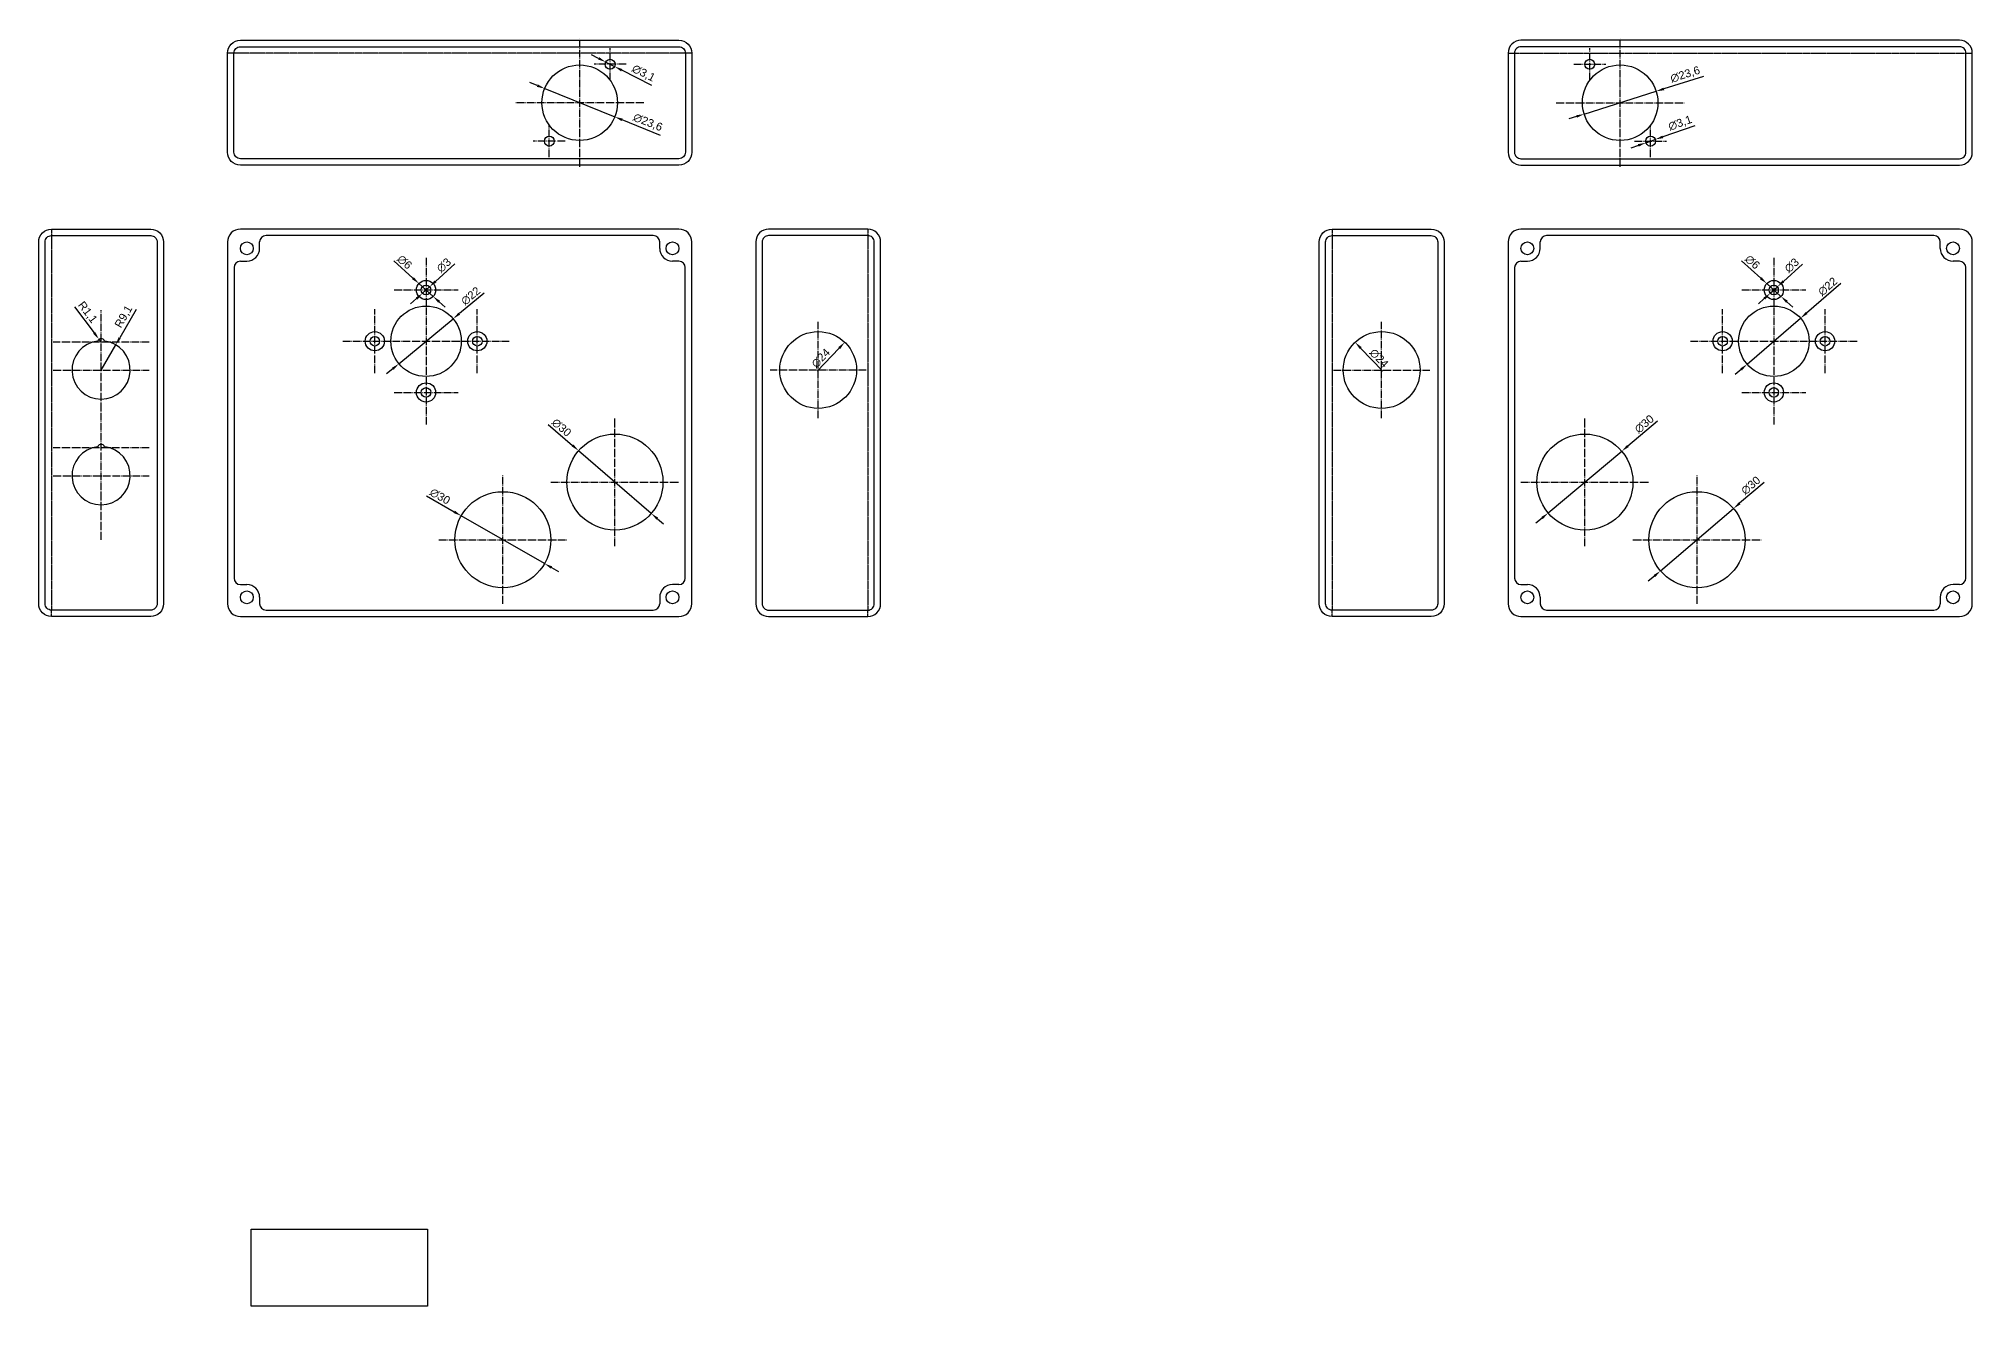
# Model space of a CAD drawing. Header units: millimetres. Extents: x 3170 to 4290, y 966 to 1416.
# Drawn here: x 3170 to 3774, y 1009 to 1405 of the extents above; entities that cross this region are included whole.
import ezdxf

# ---------------------------------------------------------------- set-up
doc = ezdxf.new("R2010")
doc.units = ezdxf.units.MM
doc.header["$LTSCALE"] = 0.1
doc.linetypes.add('ACAD_ISO04W100', pattern=[30, 24, -3, 0, -3])
doc.linetypes.add('CENTER', pattern=[0.6, 0.375, -0.075, 0.075, -0.075])
for name, color, linetype in [('Cutout', 221, 'Continuous'), ('Cutout-guides', 221, 'ACAD_ISO04W100'), ('Div', 7, 'CENTER')]:
    doc.layers.add(name, color=color, linetype=linetype)
doc.styles.get("Standard").update_dxf_attribs({"font": 'arial.ttf'})
doc.dimstyles.new('ISO-25', dxfattribs={"dimtxt": 2.5, "dimasz": 2.5, "dimexe": 1.25, "dimexo": 0.625, "dimtad": 1, "dimtxsty": 'Standard', "dimcen": 2.5, "dimadec": 0, "dimazin": 0, "dimtfac": 1, "dimtmove": 0, "dimatfit": 3, "dimfxl": 1, "dimarcsym": 0})
picture_1 = doc.add_image_def('image1.png', size_in_pixel=(1141, 500))

# ---------------------------------------------------------------- blocks, each defined once
blk = doc.blocks.new('*D2')
at = {"layer": 'Cutout', "color": 0, "lineweight": -2, "transparency": 16777216}
blk.add_line((3590.34, 1300.85), (3583.4, 1308.1), dxfattribs=at)
at = {"layer": 'Cutout', "color": 0, "transparency": 16777216}
blk.add_solid([(3583.7, 1308.38), (3583.1, 1307.81), (3581.67, 1309.9)], dxfattribs=at)
at = {"layer": 'Defpoints', "color": 0, "transparency": 16777216}
for p in [(3581.67, 1309.9), (3598.27, 1292.57)]:
    blk.add_point(p, dxfattribs=at)
at = {"layer": 'Cutout', "color": 0, "transparency": 16777216, "insert": (3589.16, 1304.93), "char_height": 2.5, "attachment_point": 5, "rotation": 313.77836}
blk.add_mtext('∅24', dxfattribs=at)
blk = doc.blocks.new('*D3')
at = {"layer": 'Cutout', "color": 0, "lineweight": -2, "transparency": 16777216}
blk.add_line((3413.6, 1300.85), (3420.54, 1308.1), dxfattribs=at)
at = {"layer": 'Cutout', "color": 0, "transparency": 16777216}
blk.add_solid([(3420.24, 1308.38), (3420.84, 1307.81), (3422.27, 1309.9)], dxfattribs=at)
at = {"layer": 'Defpoints', "color": 0, "transparency": 16777216}
for p in [(3422.27, 1309.9), (3405.67, 1292.57)]:
    blk.add_point(p, dxfattribs=at)
at = {"layer": 'Cutout', "color": 0, "transparency": 16777216, "insert": (3414.78, 1304.93), "char_height": 2.5, "attachment_point": 5, "rotation": 46.22164}
blk.add_mtext('∅24', dxfattribs=at)
blk = doc.blocks.new('*D4')
at = {"layer": 'Cutout', "color": 0, "lineweight": -2, "transparency": 16777216}
for p, q in [((3309.58, 1325.25), (3301.87, 1318.85)), ((3283.01, 1303.21), (3299.94, 1317.25)), ((3281.08, 1301.62), (3279.16, 1300.02))]:
    blk.add_line(p, q, dxfattribs=at)
at = {"layer": 'Cutout', "color": 0, "transparency": 16777216}
for points in [[(3301.6, 1319.17), (3302.13, 1318.53), (3299.94, 1317.25)], [(3280.82, 1301.94), (3281.35, 1301.3), (3283.01, 1303.21)]]:
    blk.add_solid(points, dxfattribs=at)
at = {"layer": 'Defpoints', "color": 0, "transparency": 16777216}
for p in [(3299.94, 1317.25), (3283.01, 1303.21)]:
    blk.add_point(p, dxfattribs=at)
at = {"layer": 'Cutout', "color": 0, "transparency": 16777216, "insert": (3305.43, 1324.36), "char_height": 2.5, "attachment_point": 5, "rotation": 39.66134}
blk.add_mtext('∅22', dxfattribs=at)
blk = doc.blocks.new('*D5')
at = {"layer": 'Cutout', "color": 0, "lineweight": -2, "transparency": 16777216}
for p, q in [((3300.44, 1334.37), (3294.44, 1328.92)), ((3288.51, 1323.54), (3286.66, 1321.86)), ((3290.36, 1325.22), (3292.58, 1327.24))]:
    blk.add_line(p, q, dxfattribs=at)
at = {"layer": 'Cutout', "color": 0, "transparency": 16777216}
for points in [[(3294.15, 1329.23), (3294.72, 1328.61), (3292.58, 1327.24)], [(3288.23, 1323.85), (3288.79, 1323.23), (3290.36, 1325.22)]]:
    blk.add_solid(points, dxfattribs=at)
at = {"layer": 'Defpoints', "color": 0, "transparency": 16777216}
for p in [(3290.36, 1325.22), (3292.58, 1327.24)]:
    blk.add_point(p, dxfattribs=at)
at = {"layer": 'Cutout', "color": 0, "transparency": 16777216, "insert": (3297.04, 1333.95), "char_height": 2.5, "attachment_point": 5, "rotation": 42.24597}
blk.add_mtext('∅3', dxfattribs=at)
blk = doc.blocks.new('*D6')
at = {"layer": 'Cutout', "color": 0, "lineweight": -2, "transparency": 16777216}
for p, q in [((3200.9, 1320.11), (3195.78, 1311.27)), ((3189.97, 1301.24), (3194.53, 1309.11))]:
    blk.add_line(p, q, dxfattribs=at)
at = {"layer": 'Cutout', "color": 0, "transparency": 16777216}
blk.add_solid([(3195.42, 1311.48), (3196.14, 1311.07), (3194.53, 1309.11)], dxfattribs=at)
at = {"layer": 'Defpoints', "color": 0, "transparency": 16777216}
for p in [(3194.53, 1309.11), (3189.97, 1301.24)]:
    blk.add_point(p, dxfattribs=at)
at = {"layer": 'Cutout', "color": 0, "transparency": 16777216, "insert": (3197.13, 1317.84), "char_height": 2.5, "attachment_point": 5, "rotation": 59.93013}
blk.add_mtext('R9,1', dxfattribs=at)
blk = doc.blocks.new('*D7')
at = {"layer": 'Cutout', "color": 0, "lineweight": -2, "transparency": 16777216}
for p, q in [((3181.63, 1320.97), (3187.8, 1312.84)), ((3189.98, 1309.97), (3189.32, 1310.85))]:
    blk.add_line(p, q, dxfattribs=at)
at = {"layer": 'Cutout', "color": 0, "transparency": 16777216}
blk.add_solid([(3188.14, 1313.09), (3187.47, 1312.59), (3189.32, 1310.85)], dxfattribs=at)
at = {"layer": 'Defpoints', "color": 0, "transparency": 16777216}
for p in [(3189.32, 1310.85), (3189.98, 1309.97)]:
    blk.add_point(p, dxfattribs=at)
at = {"layer": 'Cutout', "color": 0, "transparency": 16777216, "insert": (3185.65, 1319.19), "char_height": 2.5, "attachment_point": 5, "rotation": 307.21439}
blk.add_mtext('R1,1', dxfattribs=at)
blk = doc.blocks.new('*D10')
at = {"layer": 'Cutout', "color": 0, "lineweight": -2, "transparency": 16777216}
for p, q in [((3326.21, 1390.09), (3323.89, 1391.03)), ((3328.53, 1389.15), (3350.41, 1380.32)), ((3364.75, 1374.53), (3352.73, 1379.38))]:
    blk.add_line(p, q, dxfattribs=at)
at = {"layer": 'Cutout', "color": 0, "transparency": 16777216}
for points in [[(3326.37, 1390.48), (3326.06, 1389.7), (3328.53, 1389.15)], [(3352.89, 1379.77), (3352.57, 1378.99), (3350.41, 1380.32)]]:
    blk.add_solid(points, dxfattribs=at)
at = {"layer": 'Defpoints', "color": 0, "transparency": 16777216}
for p in [(3328.53, 1389.15), (3350.41, 1380.32)]:
    blk.add_point(p, dxfattribs=at)
at = {"layer": 'Cutout', "color": 0, "transparency": 16777216, "insert": (3360.71, 1378.49), "char_height": 2.5, "attachment_point": 5, "rotation": 338.00549}
blk.add_mtext('∅23,6', dxfattribs=at)
blk = doc.blocks.new('*D11')
at = {"layer": 'Cutout', "color": 0, "lineweight": -2, "transparency": 16777216}
for p, q in [((3345.37, 1398.58), (3343.14, 1399.72)), ((3347.59, 1397.44), (3350.35, 1396.03)), ((3361.95, 1390.08), (3352.58, 1394.89))]:
    blk.add_line(p, q, dxfattribs=at)
at = {"layer": 'Cutout', "color": 0, "transparency": 16777216}
for points in [[(3345.56, 1398.95), (3345.18, 1398.21), (3347.59, 1397.44)], [(3352.77, 1395.26), (3352.39, 1394.52), (3350.35, 1396.03)]]:
    blk.add_solid(points, dxfattribs=at)
at = {"layer": 'Defpoints', "color": 0, "transparency": 16777216}
for p in [(3347.59, 1397.44), (3350.35, 1396.03)]:
    blk.add_point(p, dxfattribs=at)
at = {"layer": 'Cutout', "color": 0, "transparency": 16777216, "insert": (3359.37, 1393.85), "char_height": 2.5, "attachment_point": 5, "rotation": 332.8683}
blk.add_mtext('∅3,1', dxfattribs=at)
blk = doc.blocks.new('*D12')
at = {"layer": 'Cutout', "color": 0, "lineweight": -2, "transparency": 16777216}
for p, q in [((3291.57, 1261.93), (3300.28, 1256.94)), ((3328.48, 1240.78), (3302.45, 1255.69)), ((3330.65, 1239.54), (3332.82, 1238.3))]:
    blk.add_line(p, q, dxfattribs=at)
at = {"layer": 'Cutout', "color": 0, "transparency": 16777216}
for points in [[(3300.49, 1257.3), (3300.08, 1256.57), (3302.45, 1255.69)], [(3330.86, 1239.9), (3330.45, 1239.18), (3328.48, 1240.78)]]:
    blk.add_solid(points, dxfattribs=at)
at = {"layer": 'Defpoints', "color": 0, "transparency": 16777216}
for p in [(3302.45, 1255.69), (3328.48, 1240.78)]:
    blk.add_point(p, dxfattribs=at)
at = {"layer": 'Cutout', "color": 0, "transparency": 16777216, "insert": (3295.82, 1261.76), "char_height": 2.5, "attachment_point": 5, "rotation": 330.19423}
blk.add_mtext('∅30', dxfattribs=at)
blk = doc.blocks.new('*D13')
at = {"layer": 'Cutout', "color": 0, "lineweight": -2, "transparency": 16777216}
for p, q in [((3709.42, 1266.12), (3701.78, 1259.6)), ((3677.06, 1238.5), (3699.88, 1257.98)), ((3675.16, 1236.87), (3673.26, 1235.25))]:
    blk.add_line(p, q, dxfattribs=at)
at = {"layer": 'Cutout', "color": 0, "transparency": 16777216}
for points in [[(3701.51, 1259.92), (3702.05, 1259.28), (3699.88, 1257.98)], [(3674.89, 1237.19), (3675.43, 1236.56), (3677.06, 1238.5)]]:
    blk.add_solid(points, dxfattribs=at)
at = {"layer": 'Defpoints', "color": 0, "transparency": 16777216}
for p in [(3699.88, 1257.98), (3677.06, 1238.5)]:
    blk.add_point(p, dxfattribs=at)
at = {"layer": 'Cutout', "color": 0, "transparency": 16777216, "insert": (3705.27, 1265.17), "char_height": 2.5, "attachment_point": 5, "rotation": 40.48473}
blk.add_mtext('∅30', dxfattribs=at)
blk = doc.blocks.new('*D14')
at = {"layer": 'Cutout', "color": 0, "lineweight": -2, "transparency": 16777216}
for p, q in [((3690.46, 1392.95), (3678.1, 1389.05)), ((3653.22, 1381.18), (3675.72, 1388.29)), ((3650.84, 1380.42), (3648.45, 1379.67))]:
    blk.add_line(p, q, dxfattribs=at)
at = {"layer": 'Cutout', "color": 0, "transparency": 16777216}
for points in [[(3677.98, 1389.44), (3678.23, 1388.65), (3675.72, 1388.29)], [(3650.71, 1380.82), (3650.96, 1380.03), (3653.22, 1381.18)]]:
    blk.add_solid(points, dxfattribs=at)
at = {"layer": 'Defpoints', "color": 0, "transparency": 16777216}
for p in [(3675.72, 1388.29), (3653.22, 1381.18)]:
    blk.add_point(p, dxfattribs=at)
at = {"layer": 'Cutout', "color": 0, "transparency": 16777216, "insert": (3684.82, 1393.44), "char_height": 2.5, "attachment_point": 5, "rotation": 17.54427}
blk.add_mtext('∅23,6', dxfattribs=at)
blk = doc.blocks.new('*D15')
at = {"layer": 'Cutout', "color": 0, "lineweight": -2, "transparency": 16777216}
for p, q in [((3687.74, 1377.54), (3677.79, 1374.07)), ((3670.15, 1371.4), (3667.79, 1370.58)), ((3672.51, 1372.22), (3675.43, 1373.25))]:
    blk.add_line(p, q, dxfattribs=at)
at = {"layer": 'Cutout', "color": 0, "transparency": 16777216}
for points in [[(3670.01, 1371.8), (3670.28, 1371.01), (3672.51, 1372.22)], [(3677.66, 1374.46), (3677.93, 1373.68), (3675.43, 1373.25)]]:
    blk.add_solid(points, dxfattribs=at)
at = {"layer": 'Defpoints', "color": 0, "transparency": 16777216}
for p in [(3672.51, 1372.22), (3675.43, 1373.25)]:
    blk.add_point(p, dxfattribs=at)
at = {"layer": 'Cutout', "color": 0, "transparency": 16777216, "insert": (3683.24, 1378.26), "char_height": 2.5, "attachment_point": 5, "rotation": 19.22915}
blk.add_mtext('∅3,1', dxfattribs=at)
blk = doc.blocks.new('*D23')
at = {"layer": 'Cutout', "color": 0, "lineweight": -2, "transparency": 16777216}
for p, q in [((3676.15, 1285.26), (3666.87, 1277.48)), ((3641.97, 1256.59), (3664.96, 1275.87)), ((3640.06, 1254.99), (3638.14, 1253.38))]:
    blk.add_line(p, q, dxfattribs=at)
at = {"layer": 'Cutout', "color": 0, "transparency": 16777216}
for points in [[(3666.61, 1277.8), (3667.14, 1277.16), (3664.96, 1275.87)], [(3639.79, 1255.31), (3640.33, 1254.67), (3641.97, 1256.59)]]:
    blk.add_solid(points, dxfattribs=at)
at = {"layer": 'Defpoints', "color": 0, "transparency": 16777216}
for p in [(3664.96, 1275.87), (3641.97, 1256.59)]:
    blk.add_point(p, dxfattribs=at)
at = {"layer": 'Cutout', "color": 0, "transparency": 16777216, "insert": (3672, 1284.35), "char_height": 2.5, "attachment_point": 5, "rotation": 39.99118}
blk.add_mtext('∅30', dxfattribs=at)
blk = doc.blocks.new('*D24')
at = {"layer": 'Cutout', "color": 0, "lineweight": -2, "transparency": 16777216}
for p, q in [((3329.63, 1284.24), (3337.23, 1277.67)), ((3361.82, 1256.43), (3339.12, 1276.04)), ((3363.72, 1254.79), (3365.61, 1253.16))]:
    blk.add_line(p, q, dxfattribs=at)
at = {"layer": 'Cutout', "color": 0, "transparency": 16777216}
for points in [[(3337.51, 1277.99), (3336.96, 1277.36), (3339.12, 1276.04)], [(3363.99, 1255.11), (3363.44, 1254.48), (3361.82, 1256.43)]]:
    blk.add_solid(points, dxfattribs=at)
at = {"layer": 'Defpoints', "color": 0, "transparency": 16777216}
for p in [(3339.12, 1276.04), (3361.82, 1256.43)]:
    blk.add_point(p, dxfattribs=at)
at = {"layer": 'Cutout', "color": 0, "transparency": 16777216, "insert": (3333.78, 1283.27), "char_height": 2.5, "attachment_point": 5, "rotation": 319.17177}
blk.add_mtext('∅30', dxfattribs=at)
blk = doc.blocks.new('*D25')
at = {"layer": 'Cutout', "color": 0, "lineweight": -2, "transparency": 16777216}
for p, q in [((3733.42, 1328.27), (3722.7, 1319.04)), ((3704.14, 1303.05), (3720.81, 1317.41)), ((3702.24, 1301.42), (3700.35, 1299.79))]:
    blk.add_line(p, q, dxfattribs=at)
at = {"layer": 'Cutout', "color": 0, "transparency": 16777216}
for points in [[(3722.43, 1319.36), (3722.98, 1318.73), (3720.81, 1317.41)], [(3701.97, 1301.74), (3702.52, 1301.11), (3704.14, 1303.05)]]:
    blk.add_solid(points, dxfattribs=at)
at = {"layer": 'Defpoints', "color": 0, "transparency": 16777216}
for p in [(3720.81, 1317.41), (3704.14, 1303.05)]:
    blk.add_point(p, dxfattribs=at)
at = {"layer": 'Cutout', "color": 0, "transparency": 16777216, "insert": (3729.29, 1327.31), "char_height": 2.5, "attachment_point": 5, "rotation": 40.7357}
blk.add_mtext('∅22', dxfattribs=at)
blk = doc.blocks.new('*D26')
at = {"layer": 'Cutout', "color": 0, "lineweight": -2, "transparency": 16777216}
for p, q in [((3721.47, 1334.33), (3715.45, 1328.91)), ((3709.5, 1323.56), (3707.64, 1321.88)), ((3711.36, 1325.23), (3713.59, 1327.24))]:
    blk.add_line(p, q, dxfattribs=at)
at = {"layer": 'Cutout', "color": 0, "transparency": 16777216}
for points in [[(3715.17, 1329.22), (3715.73, 1328.6), (3713.59, 1327.24)], [(3709.22, 1323.87), (3709.78, 1323.25), (3711.36, 1325.23)]]:
    blk.add_solid(points, dxfattribs=at)
at = {"layer": 'Defpoints', "color": 0, "transparency": 16777216}
for p in [(3711.36, 1325.23), (3713.59, 1327.24)]:
    blk.add_point(p, dxfattribs=at)
at = {"layer": 'Cutout', "color": 0, "transparency": 16777216, "insert": (3718.07, 1333.92), "char_height": 2.5, "attachment_point": 5, "rotation": 41.98746}
blk.add_mtext('∅3', dxfattribs=at)
blk = doc.blocks.new('*D31')
at = {"layer": 'Cutout', "color": 0, "lineweight": -2, "transparency": 16777216}
for p, q in [((3281.38, 1335.35), (3287.39, 1329.92)), ((3293.7, 1324.22), (3289.25, 1328.24)), ((3295.56, 1322.55), (3297.41, 1320.87))]:
    blk.add_line(p, q, dxfattribs=at)
at = {"layer": 'Cutout', "color": 0, "transparency": 16777216}
for points in [[(3287.67, 1330.23), (3287.11, 1329.61), (3289.25, 1328.24)], [(3295.84, 1322.86), (3295.28, 1322.24), (3293.7, 1324.22)]]:
    blk.add_solid(points, dxfattribs=at)
at = {"layer": 'Defpoints', "color": 0, "transparency": 16777216}
for p in [(3289.25, 1328.24), (3293.7, 1324.22)]:
    blk.add_point(p, dxfattribs=at)
at = {"layer": 'Cutout', "color": 0, "transparency": 16777216, "insert": (3284.78, 1334.94), "char_height": 2.5, "attachment_point": 5, "rotation": 317.91721}
blk.add_mtext('∅6', dxfattribs=at)
blk = doc.blocks.new('*D32')
at = {"layer": 'Cutout', "color": 0, "lineweight": -2, "transparency": 16777216}
for p, q in [((3702.38, 1335.35), (3708.39, 1329.92)), ((3714.7, 1324.22), (3710.25, 1328.24)), ((3716.56, 1322.55), (3718.41, 1320.87))]:
    blk.add_line(p, q, dxfattribs=at)
at = {"layer": 'Cutout', "color": 0, "transparency": 16777216}
for points in [[(3708.67, 1330.23), (3708.11, 1329.61), (3710.25, 1328.24)], [(3716.84, 1322.86), (3716.28, 1322.24), (3714.7, 1324.22)]]:
    blk.add_solid(points, dxfattribs=at)
at = {"layer": 'Defpoints', "color": 0, "transparency": 16777216}
for p in [(3710.25, 1328.24), (3714.7, 1324.22)]:
    blk.add_point(p, dxfattribs=at)
at = {"layer": 'Cutout', "color": 0, "transparency": 16777216, "insert": (3705.78, 1334.94), "char_height": 2.5, "attachment_point": 5, "rotation": 317.91721}
blk.add_mtext('∅6', dxfattribs=at)

msp = doc.modelspace()

# ---------------------------------------------------------------- linework, layer by layer
for p, q in [((3239.491, 1339.235), (3239.491, 1341.235)), ((3362.45, 1343.235), (3241.491, 1343.235)), ((3364.45, 1339.235), (3364.45, 1341.235)), ((3639.491, 1339.235), (3639.491, 1341.235)), ((3762.45, 1343.235), (3641.491, 1343.235)), ((3764.45, 1339.235), (3764.45, 1341.235)), ((3233.491, 1335.235), (3235.491, 1335.235)), ((3370.45, 1335.235), (3368.45, 1335.235)), ((3633.491, 1335.235), (3635.491, 1335.235)), ((3770.45, 1335.235), (3768.45, 1335.235)), ((3231.491, 1333.235), (3231.491, 1236.235)), ((3372.45, 1236.235), (3372.45, 1333.235)), ((3631.491, 1333.235), (3631.491, 1236.235)), ((3772.45, 1236.235), (3772.45, 1333.235)), ((3233.491, 1234.235), (3235.491, 1234.235)), ((3370.45, 1234.235), (3368.45, 1234.235)), ((3633.491, 1234.235), (3635.491, 1234.235)), ((3770.45, 1234.235), (3768.45, 1234.235)), ((3239.491, 1230.235), (3239.491, 1228.235)), ((3241.491, 1226.235), (3362.45, 1226.235)), ((3364.45, 1230.235), (3364.45, 1228.235)), ((3639.491, 1230.235), (3639.491, 1228.235)), ((3641.491, 1226.235), (3762.45, 1226.235)), ((3764.45, 1230.235), (3764.45, 1228.235))]:
    msp.add_line(p, q)
for points in [[(3370.47, 1365.235), (3233.47, 1365.235, -0.4142136), (3229.47, 1369.235), (3229.47, 1400.235, -0.4142136), (3233.47, 1404.235), (3370.47, 1404.235, -0.4142136), (3374.47, 1400.235), (3374.47, 1369.235, -0.4142136)], [(3370.47, 1367.235), (3233.47, 1367.235, -0.4142136), (3231.47, 1369.235), (3231.47, 1400.235, -0.4142136), (3233.47, 1402.235), (3370.47, 1402.235, -0.4142136), (3372.47, 1400.235), (3372.47, 1369.235, -0.4142136)], [(3633.47, 1365.235), (3770.47, 1365.235, 0.4142136), (3774.47, 1369.235), (3774.47, 1400.235, 0.4142136), (3770.47, 1404.235), (3633.47, 1404.235, 0.4142136), (3629.47, 1400.235), (3629.47, 1369.235, 0.4142136)], [(3633.47, 1367.235), (3770.47, 1367.235, 0.4142136), (3772.47, 1369.235), (3772.47, 1400.235, 0.4142136), (3770.47, 1402.235), (3633.47, 1402.235, 0.4142136), (3631.47, 1400.235), (3631.47, 1369.235, 0.4142136)], [(3205.47, 1224.235), (3174.47, 1224.235, -0.4142136), (3170.47, 1228.235), (3170.47, 1341.235, -0.4142136), (3174.47, 1345.235), (3205.47, 1345.235, -0.4142136), (3209.47, 1341.235), (3209.47, 1228.235, -0.4142136)], [(3205.47, 1226.235), (3174.47, 1226.235, -0.4142136), (3172.47, 1228.235), (3172.47, 1341.235, -0.4142136), (3174.47, 1343.235), (3205.47, 1343.235, -0.4142136), (3207.47, 1341.235), (3207.47, 1228.235, -0.4142136)], [(3233.47, 1224.235), (3370.47, 1224.235, 0.4142136), (3374.47, 1228.235), (3374.47, 1341.235, 0.4142136), (3370.47, 1345.235), (3233.47, 1345.235, 0.4142136), (3229.47, 1341.235), (3229.47, 1228.235, 0.4142136)], [(3398.47, 1224.235), (3429.47, 1224.235, 0.4142136), (3433.47, 1228.235), (3433.47, 1341.235, 0.4142136), (3429.47, 1345.235), (3398.47, 1345.235, 0.4142136), (3394.47, 1341.235), (3394.47, 1228.235, 0.4142136)], [(3398.47, 1226.235), (3429.47, 1226.235, 0.4142136), (3431.47, 1228.235), (3431.47, 1341.235, 0.4142136), (3429.47, 1343.235), (3398.47, 1343.235, 0.4142136), (3396.47, 1341.235), (3396.47, 1228.235, 0.4142136)], [(3605.47, 1224.235), (3574.47, 1224.235, -0.4142136), (3570.47, 1228.235), (3570.47, 1341.235, -0.4142136), (3574.47, 1345.235), (3605.47, 1345.235, -0.4142136), (3609.47, 1341.235), (3609.47, 1228.235, -0.4142136)], [(3605.47, 1226.235), (3574.47, 1226.235, -0.4142136), (3572.47, 1228.235), (3572.47, 1341.235, -0.4142136), (3574.47, 1343.235), (3605.47, 1343.235, -0.4142136), (3607.47, 1341.235), (3607.47, 1228.235, -0.4142136)], [(3633.47, 1224.235), (3770.47, 1224.235, 0.4142136), (3774.47, 1228.235), (3774.47, 1341.235, 0.4142136), (3770.47, 1345.235), (3633.47, 1345.235, 0.4142136), (3629.47, 1341.235), (3629.47, 1228.235, 0.4142136)]]:
    msp.add_lwpolyline(points, format="xyb", close=True)
for centre in [(3235.491, 1339.235), (3368.45, 1339.235), (3635.491, 1339.235), (3768.45, 1339.235), (3235.491, 1230.235), (3368.45, 1230.235), (3635.491, 1230.235), (3768.45, 1230.235)]:
    msp.add_circle(centre, 2)
for centre, radius, start, end in [((3241.491, 1341.235), 2, 90, 180), ((3362.45, 1341.235), 2, 0, 90), ((3641.491, 1341.235), 2, 90, 180), ((3762.45, 1341.235), 2, 0, 90), ((3233.491, 1333.235), 2, 90, 180), ((3235.491, 1339.235), 4, 270, 0), ((3368.45, 1339.235), 4, 180, 270), ((3370.45, 1333.235), 2, 0, 90), ((3633.491, 1333.235), 2, 90, 180), ((3635.491, 1339.235), 4, 270, 0), ((3768.45, 1339.235), 4, 180, 270), ((3770.45, 1333.235), 2, 0, 90), ((3233.491, 1236.235), 2, 180, 270), ((3235.491, 1230.235), 4, 0, 90), ((3368.45, 1230.235), 4, 90, 180), ((3370.45, 1236.235), 2, 270, 0), ((3633.491, 1236.235), 2, 180, 270), ((3635.491, 1230.235), 4, 0, 90), ((3768.45, 1230.235), 4, 90, 180), ((3770.45, 1236.235), 2, 270, 0), ((3241.491, 1228.235), 2, 180, 270), ((3362.45, 1228.235), 2, 270, 0), ((3641.491, 1228.235), 2, 180, 270), ((3762.45, 1228.235), 2, 270, 0)]:
    msp.add_arc(centre, radius, start, end)
at = {"layer": 'Cutout', "linetype": 'Continuous'}
for centre, radius in [((3339.47, 1384.735), 11.8), ((3348.971, 1396.736), 1.55), ((3664.47, 1384.735), 11.8), ((3654.969, 1396.736), 1.55), ((3329.97, 1372.735), 1.55), ((3673.97, 1372.735), 1.55)]:
    msp.add_circle(centre, radius, dxfattribs=at)
at = {"layer": 'Cutout'}
for centre, radius in [((3291.474, 1326.232), 3), ((3712.474, 1326.232), 3), ((3291.474, 1326.232), 1.5), ((3712.474, 1326.232), 1.5), ((3291.474, 1310.232), 11), ((3712.474, 1310.232), 11), ((3275.474, 1310.232), 3), ((3275.474, 1310.232), 1.5), ((3307.474, 1310.232), 3), ((3307.474, 1310.232), 1.5), ((3413.97, 1301.236), 12), ((3589.97, 1301.236), 12), ((3696.474, 1310.232), 3), ((3696.474, 1310.232), 1.5), ((3728.474, 1310.232), 3), ((3728.474, 1310.232), 1.5), ((3291.474, 1294.232), 3), ((3291.474, 1294.232), 1.5), ((3712.474, 1294.232), 3), ((3712.474, 1294.232), 1.5), ((3350.475, 1266.233), 15), ((3653.465, 1266.233), 15), ((3315.467, 1248.237), 15), ((3688.473, 1248.237), 15)]:
    msp.add_circle(centre, radius, dxfattribs=at)
for centre, radius, start, end in [((3189.981, 1309.971), 1.1, 15.905152, 163.952902), ((3189.97, 1301.235), 9.1, 96.602468, 83.255587), ((3189.97, 1268.235), 9.1, 96.602468, 83.255587), ((3189.981, 1276.971), 1.1, 15.905152, 163.952902)]:
    msp.add_arc(centre, radius, start, end, dxfattribs=at)
at = {"layer": 'Cutout-guides'}
for p, q in [((3339.47, 1364.735), (3339.47, 1404.735)), ((3348.971, 1391.736), (3348.971, 1401.736)), ((3654.969, 1391.736), (3654.969, 1401.736)), ((3664.47, 1364.735), (3664.47, 1404.735)), ((3353.971, 1396.736), (3343.971, 1396.736)), ((3649.969, 1396.736), (3659.969, 1396.736)), ((3359.47, 1384.735), (3319.47, 1384.735)), ((3644.47, 1384.735), (3684.47, 1384.735)), ((3329.97, 1367.735), (3329.97, 1377.735)), ((3673.97, 1367.735), (3673.97, 1377.735)), ((3334.97, 1372.735), (3324.97, 1372.735)), ((3668.97, 1372.735), (3678.97, 1372.735)), ((3291.474, 1336.232), (3291.474, 1284.232)), ((3712.474, 1336.232), (3712.474, 1284.232)), ((3281.474, 1326.232), (3301.474, 1326.232)), ((3702.474, 1326.232), (3722.474, 1326.232)), ((3189.961, 1248.235), (3189.993, 1319.971)), ((3275.474, 1300.232), (3275.474, 1320.232)), ((3307.474, 1300.232), (3307.474, 1320.232)), ((3696.474, 1300.232), (3696.474, 1320.232)), ((3728.474, 1300.232), (3728.474, 1320.232)), ((3413.97, 1286.236), (3413.97, 1316.236)), ((3589.97, 1286.236), (3589.97, 1316.236)), ((3204.981, 1309.971), (3174.981, 1309.971)), ((3265.474, 1310.232), (3317.474, 1310.232)), ((3686.474, 1310.232), (3738.474, 1310.232)), ((3174.97, 1301.235), (3204.97, 1301.235)), ((3428.97, 1301.236), (3398.97, 1301.236)), ((3574.97, 1301.236), (3604.97, 1301.236)), ((3281.474, 1294.232), (3301.474, 1294.232)), ((3702.474, 1294.232), (3722.474, 1294.232)), ((3350.475, 1246.233), (3350.475, 1286.233)), ((3653.465, 1246.233), (3653.465, 1286.233)), ((3204.981, 1276.971), (3174.981, 1276.971)), ((3174.97, 1268.235), (3204.97, 1268.235)), ((3315.467, 1228.237), (3315.467, 1268.237)), ((3330.475, 1266.233), (3370.475, 1266.233)), ((3633.465, 1266.233), (3673.465, 1266.233)), ((3688.473, 1228.237), (3688.473, 1268.237)), ((3295.467, 1248.237), (3335.467, 1248.237)), ((3668.473, 1248.237), (3708.473, 1248.237))]:
    msp.add_line(p, q, dxfattribs=at)
at = {"layer": 'Div'}
for p, q in [((3231.47, 1400.235), (3229.47, 1400.235)), ((3372.47, 1400.235), (3231.47, 1400.235)), ((3374.47, 1400.235), (3372.47, 1400.235)), ((3629.47, 1400.235), (3631.47, 1400.235)), ((3631.47, 1400.235), (3772.47, 1400.235)), ((3772.47, 1400.235), (3774.47, 1400.235)), ((3174.47, 1345.235), (3174.47, 1343.235)), ((3174.47, 1343.235), (3174.47, 1226.235)), ((3429.47, 1345.235), (3429.47, 1343.235)), ((3429.47, 1343.235), (3429.47, 1226.235)), ((3574.47, 1345.235), (3574.47, 1343.235)), ((3574.47, 1343.235), (3574.47, 1226.235)), ((3174.47, 1224.235), (3174.47, 1226.235)), ((3429.47, 1224.235), (3429.47, 1226.235)), ((3574.47, 1224.235), (3574.47, 1226.235))]:
    msp.add_line(p, q, dxfattribs=at)

# ---------------------------------------------------------------- dimensions: what is measured, and where the dimension line sits
at = {"layer": 'Cutout'}
for p1, p2, picture, middle in [((3347.591, 1397.443), (3350.35, 1396.029), '*D11', (3358.377, 1391.916)), ((3653.219, 1381.178), (3675.721, 1388.292), '*D14', (3685.476, 1391.376)), ((3328.529, 1389.155), (3350.412, 1380.316), '*D10', (3359.898, 1376.484)), ((3672.506, 1372.225), (3675.433, 1373.246), '*D15', (3683.95, 1376.216)), ((3290.364, 1325.224), (3292.584, 1327.241), '*D5', (3298.362, 1332.488)), ((3704.139, 1303.054), (3720.809, 1317.411), '*D25', (3730.572, 1325.819)), ((3405.668, 1292.572), (3422.273, 1309.9), '*D3', (3416.205, 1303.568)), ((3598.273, 1292.572), (3581.668, 1309.9), '*D2', (3587.736, 1303.568)), ((3361.825, 1256.426), (3339.125, 1276.04), '*D24', (3332.488, 1281.775)), ((3641.973, 1256.593), (3664.957, 1275.873), '*D23', (3673.263, 1282.841))]:
    dim = msp.add_diameter_dim_2p(p1=p1, p2=p2, dimstyle='ISO-25', dxfattribs=at)
    dim.commit()
    dim.dimension.update_dxf_attribs({"geometry": picture, "text_midpoint": middle, "dimtype": 163})
for p1, p2, picture, middle in [((3293.701, 1324.222), (3289.247, 1328.243), '*D31', (3283.456, 1333.473)), ((3714.701, 1324.222), (3710.247, 1328.243), '*D32', (3705.777, 1334.936)), ((3711.359, 1325.229), (3713.589, 1327.236), '*D26', (3719.39, 1332.457)), ((3283.006, 1303.212), (3299.942, 1317.253), '*D4', (3306.688, 1322.846)), ((3677.064, 1238.498), (3699.882, 1257.975), '*D13', (3706.553, 1263.67)), ((3328.483, 1240.781), (3302.451, 1255.693), '*D12', (3294.84, 1260.052))]:
    dim = msp.add_diameter_dim_2p(p1=p1, p2=p2, dimstyle='ISO-25', dxfattribs=at)
    dim.commit()
    dim.dimension.update_dxf_attribs({"geometry": picture, "text_midpoint": middle})
for center, mpoint, picture, middle in [((3189.981, 1309.971), (3189.316, 1310.847), '*D7', (3185.654, 1319.186)), ((3189.97, 1301.235), (3194.53, 1309.111), '*D6', (3197.126, 1317.84))]:
    dim = msp.add_radius_dim(center=center, mpoint=mpoint, dimstyle='ISO-25', dxfattribs=at)
    dim.commit()
    dim.dimension.update_dxf_attribs({"geometry": picture, "text_midpoint": middle})

# ---------------------------------------------------------------- pictures from other files: only their frames are drawn
image = msp.add_image(picture_1, insert=(3236.887, 1008.771), size_in_units=(55, 24.102))
image.dxf.flags = 7

doc.saveas('drawing.dxf')
